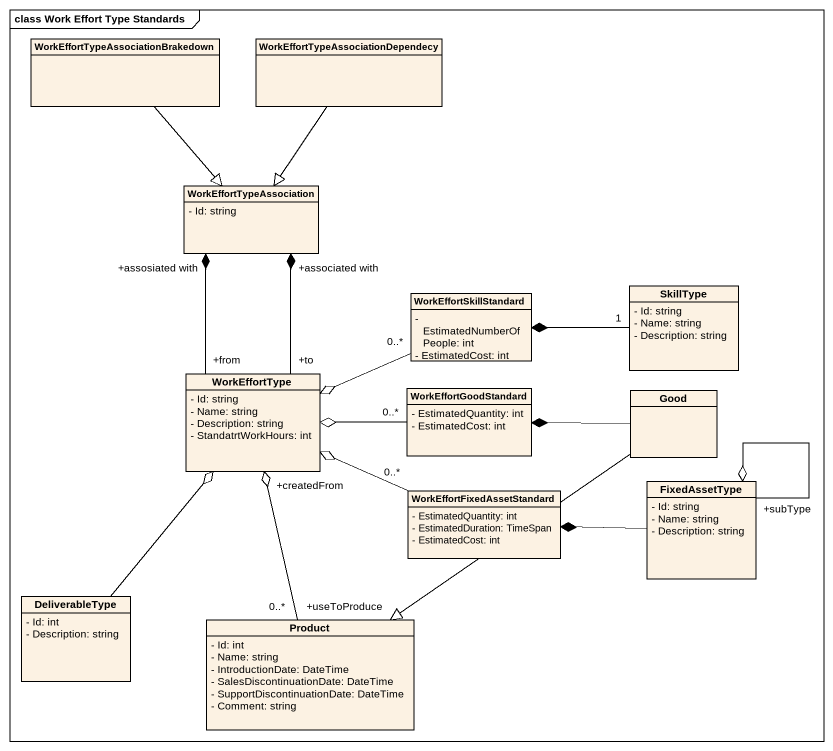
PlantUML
@startuml
mainframe class Work Effort Type Standards
hide circle
hide empty members
skinparam classAttributeIconSize 0
class "WorkEffortTypeAssociationBrakedown" as WorkEffortTypeAssociationBra
class "WorkEffortTypeAssociationDependecy" as WorkEffortTypeAssociationDep
class WorkEffortTypeAssociation {
  - Id: string
}
class WorkEffortSkillStandard {
  - EstimatedNumberOfPeople: int
  - EstimatedCost: int
}
class SkillType {
  - Id: string
  - Name: string
  - Description: string
}
class WorkEffortType {
  - Id: string
  - Name: string
  - Description: string
  - StandatrtWorkHours: int
}
class WorkEffortGoodStandard {
  - EstimatedQuantity: int
  - EstimatedCost: int
}
class Good
class FixedAssetType {
  - Id: string
  - Name: string
  - Description: string
}
class WorkEffortFixedAssetStandard {
  - EstimatedQuantity: int
  - EstimatedDuration: TimeSpan
  - EstimatedCost: int
}
class DeliverableType {
  - Id: int
  - Description: string
}
class Product {
  - Id: int
  - Name: string
  - IntroductionDate: DateTime
  - SalesDiscontinuationDate: DateTime
  - SupportDiscontinuationDate: DateTime
  - Comment: string
}
WorkEffortTypeAssociationBra --|> WorkEffortTypeAssociation
WorkEffortTypeAssociationDep --|> WorkEffortTypeAssociation
WorkEffortSkillStandard "0..*" -left-o WorkEffortType
SkillType "1" -left-* WorkEffortSkillStandard
WorkEffortType "+from" -up-* "+assosiated with" WorkEffortTypeAssociation
WorkEffortType "+to" -up-* "+associated with" WorkEffortTypeAssociation
WorkEffortGoodStandard "0..*" -left-o WorkEffortType
Good -left-* WorkEffortGoodStandard
Good --|> Product
FixedAssetType "+subType" --o FixedAssetType
FixedAssetType -left-* WorkEffortFixedAssetStandard
WorkEffortFixedAssetStandard "0..*" -left-o WorkEffortType
DeliverableType -up-o WorkEffortType
Product "+useToProduce\n0..*" -up-o "+createdFrom" WorkEffortType
@enduml
